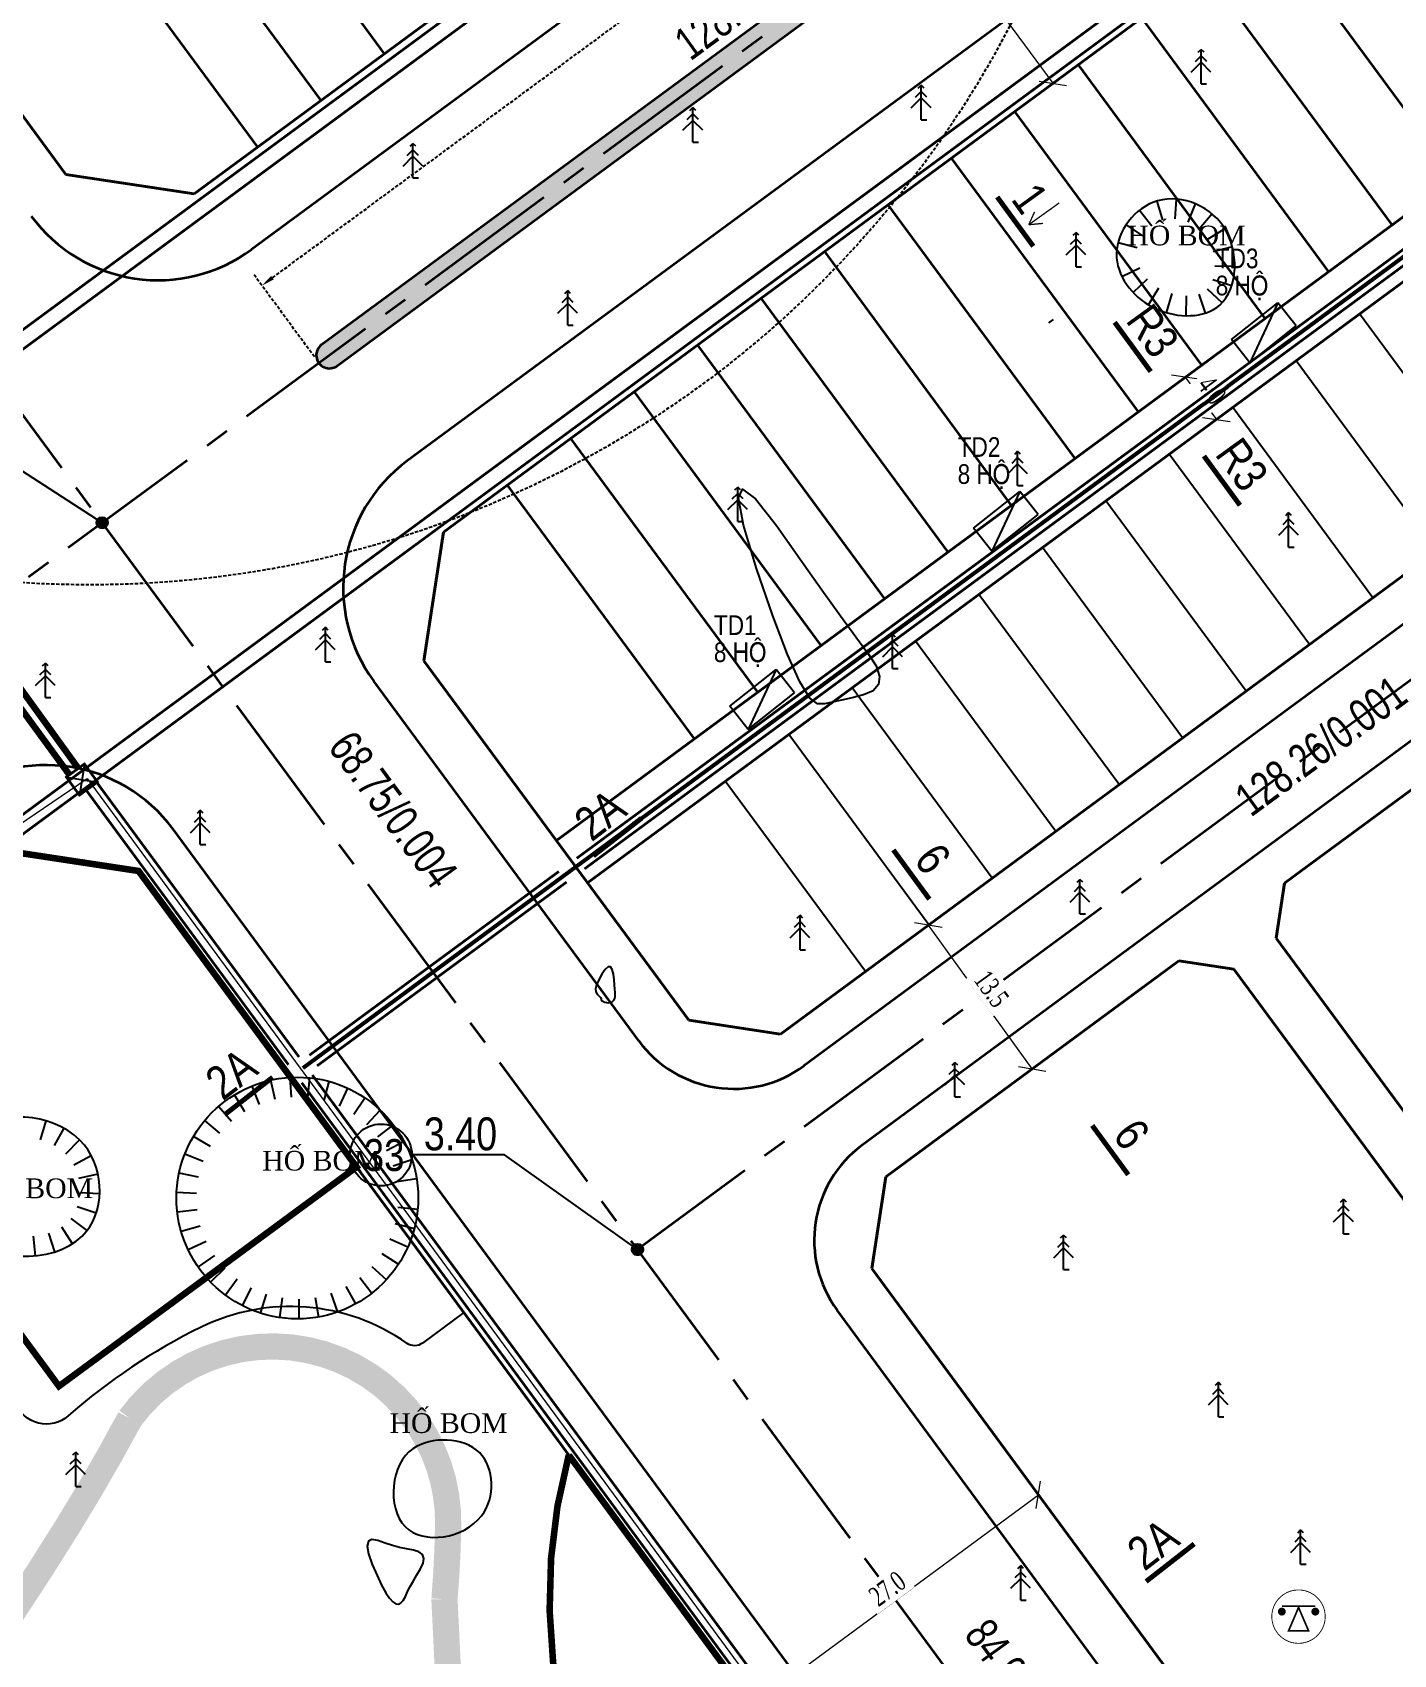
# Model space of a CAD drawing. Extents: x 22709 to 568895, y -41029 to 1932533.
# Drawn here: x 560890.1 to 560993.8, y 1930783.7 to 1930907.3 of the extents above; entities that cross this region are included whole.
import ezdxf

# ---------------------------------------------------------------- set-up
doc = ezdxf.new("R2010")
doc.units = ezdxf.units.MI
doc.header["$MEASUREMENT"] = 0
doc.set_wipeout_variables(frame=1)
doc.header["$PDMODE"] = 1
for name, pattern in [('BORDER2', [0.875, 0.25, -0.125, 0.25, -0.125, 0, -0.125]), ('CENTER2', [1.125, 0.75, -0.125, 0.125, -0.125]), ('CONTINOUS', [0]), ('DASHED2', [0.375, 0.25, -0.125])]:
    doc.linetypes.add(name, pattern=pattern)
doc.layers.get('0').update_dxf_attribs({"color": 8, "linetype": 'CONTINUOUS'})
doc.layers.get('DEFPOINTS').update_dxf_attribs({"color": 8, "linetype": 'CONTINUOUS'})
for name, color, linetype, lineweight in [('-cc-dd-h', 8, 'CONTINUOUS', 25), ('1-chieu dai', 8, 'CONTINUOUS', 40), ('1-CONG CONG', 8, 'CONTINUOUS', 40), ('1-nghikt HG', 8, 'CONTINUOUS', 60), ('1-nghiktHC', 8, 'CONTINUOUS', 60), ('10-TIM', 8, 'CENTER2', 35), ('13-PLO', 8, 'CONTINUOUS', 35), ('4-LE TRONG', 8, 'CONTINUOUS', 40), ('7-LE NGOAI', 8, 'CONTINUOUS', 35), ('84- CX DAI PHAN CACH', 8, 'CONTINUOUS', 50), ('caodo tu nhien', 8, 'CONTINUOUS', 13), ('D-S-DÂY ĐIỆN 1.5', 200, 'DASHED2', 40), ('EC04', 8, 'CONTINUOUS', 53), ('EC22', 8, 'CONTINUOUS', 13)]:
    doc.layers.add(name, color=color, linetype=linetype, lineweight=lineweight)
for name, color, linetype in [('1-chieurong', 8, 'CONTINUOUS'), ('1-cotTK', 8, 'CONTINUOUS'), ('1-RANH GIOI QH DX', 8, 'BORDER2'), ('1-toado', 8, 'CONTINUOUS'), ('7-KI HIEU', 8, 'CONTINUOUS'), ('CHUDIEN', 8, 'CONTINUOUS'), ('DIA VAT.MOI', 8, 'CONTINUOUS'), ('DM CON', 8, 'CONTINUOUS'), ('ho bom', 8, 'CONTINUOUS'), ('lang mo', 8, 'CONTINUOUS'), ('MATCAT', 8, 'CONTINUOUS'), ('nha.moi', 8, 'CONTINUOUS'), ('PHI LAO', 8, 'CONTINUOUS'), ('Thietbidien', 8, 'CONTINUOUS')]:
    doc.layers.add(name, color=color, linetype=linetype)
doc.styles.add('Atext', font='VHELVEB_0.TTF')
doc.styles.add('Do doc', font='VHARIALN.TTF', dxfattribs={"width": 0.9, "oblique": 0.6})
doc.styles.add('K1', font='VHARIALN.TTF', dxfattribs={"height": 250})
doc.styles.add('L1', font='vntimeh.shx', dxfattribs={"width": 0.7})
doc.styles.get("Standard").update_dxf_attribs({"font": 'vntimeh.shx'})
doc.styles.add('Style-STANDARD', font='vntimeh.shx', dxfattribs={"width": 0.7})
doc.styles.add('VNARIAL', font='VHARIALN.TTF')
doc.linetypes.add('EN04M', pattern='A,4.505488999999998,-0.8899729999999998,2.289536999999999,[1,CHEO22.shx,S=0.8981279999999999,R=0,X=0,Y=0.012726],2.215951,-0.9474869999999999,["0.4KV",Standard,S=2,R=359.997854,X=0,Y=-0.8124119999999999],-8.615751,2.099565999999998,[1,CHEO22.shx,S=0.8981279999999999,R=0,X=0,Y=-0.055311],2.405923,-0.8899729999999998', length=24.85965)
doc.linetypes.add('EN22M', pattern='A,11.62018,-3.44714,5.8817,[1,CHEO22.shx,S=1.314667,R=179.926953,X=0,Y=-0.037745],6.161787,-1.831234,["22KV",Atext,S=2,R=359.924807,X=0,Y=-0.8493109999999999],-7.878594999999999,5.8817,[1,CHEO22.shx,S=1.314667,R=179.926953,X=0,Y=0.001213],6.161787,-3.44714', length=52.31126299999999)
doc.dimstyles.new('chieu rong', dxfattribs={"dimtxt": 1.5, "dimasz": 1.5, "dimexe": 1, "dimexo": 1, "dimgap": 0.3, "dimtad": 1, "dimdec": 1, "dimzin": 0, "dimdsep": 46, "dimtxsty": 'L1', "dimblk": 'OBLIQUE', "dimcen": 1, "dimclrd": 37, "dimclre": 37, "dimclrt": 7, "dimadec": 0, "dimazin": 0, "dimtfac": 1, "dimtdec": 1, "dimtofl": 0, "dimtmove": 2, "dimatfit": 3, "dimldrblk": 'ARCHTICK', "dimfxl": 1, "dimtfill": 1, "dimtolj": 1, "dimtzin": 0, "dimlwd": 5, "dimlwe": 5, "dimarcsym": 0})
doc.dimstyles.new('QH 1-500 ABOVE', dxfattribs={"dimscale": 0, "dimtxt": 1.5, "dimasz": 1, "dimexe": 1, "dimexo": 0.5, "dimgap": 0.4, "dimtad": 1, "dimzin": 1, "dimtxsty": 'Style-STANDARD', "dimcen": 1, "dimdle": 0.5, "dimclrd": 148, "dimclre": 148, "dimclrt": 256, "dimaunit": 1, "dimadec": 1, "dimazin": 0, "dimtfac": 1, "dimtix": 1, "dimtofl": 0, "dimtmove": 0, "dimatfit": 3, "dimfxl": 1, "dimtfill": 1, "dimtolj": 1, "dimtzin": 0, "dimarcsym": 0})

# ---------------------------------------------------------------- blocks, each defined once
blk = doc.blocks.new('t')
at = {"layer": 'ho bom', "color": 250}
blk.add_line((0, 1.511998207308351), (0, 0), dxfattribs=at)
blk = doc.blocks.new('d')
at = {"layer": 'ho bom'}
blk.add_blockref('t', (0, -1.511998207308351), dxfattribs=at)
blk = doc.blocks.new('PL')
at = {"layer": 'PHI LAO', "color": 250, "linetype": 'Continuous'}
blk.add_line((569625.7270476056, 1929989.67176833), (569626.1474151057, 1929989.67176833), dxfattribs=at)
for points in [[(569624.9770476057, 1929990.57530983), (569625.7270476056, 1929991.32530533)], [(569625.3008496056, 1929991.38677683), (569625.7270476056, 1929991.81297483)], [(569625.5081871056, 1929992.07791383), (569625.7270476056, 1929992.29676833)], [(569625.9458991057, 1929992.07791383), (569625.7270476056, 1929992.29676833)], [(569625.7270476056, 1929989.67176833), (569625.7270476056, 1929992.29676833)], [(569626.1532366057, 1929991.38677683), (569625.7270476056, 1929991.81297483)], [(569626.4770476057, 1929990.57530983), (569625.7270476056, 1929991.32530533)]]:
    blk.add_lwpolyline(points, dxfattribs=at)
blk = doc.blocks.new('A$C43E94792')
at = {"color": 7, "linetype": 'CONTINOUS'}
blk.add_wipeout([(3.0733107302065337, 6.157984366447637), (2.0344581943868536, 5.975647031644063), (1.2982559253534962, 5.5883708187811765), (0.8306286512775909, 5.175343827706828), (0.3101660810280249, 4.400074154427944), (0.07356654990347256, 3.661901412478075), (0.037124287429671554, 2.811654766792918), (0.27283706140899966, 1.8977745539654434), (0.8745512812904135, 0.9928653074036657), (1.8685899747897456, 0.3048274860676319), (2.7926834337239814, 0.06980209033281515), (3.5152658760711852, 0.08905121693697904), (4.410603040357841, 0.3656091275794302), (5.089590091880514, 0.8182061116659591), (5.712152281890864, 1.576927752890894), (6.048361579560009, 2.4329028710164193), (6.111832615317034, 3.3781529591848027), (5.681200291728297, 4.690088134043247), (5.193128411541167, 5.301116943818973), (4.227829700187998, 5.931074784313634), (3.3099852672092887, 6.148789430622776)], dxfattribs=at)
at = {"color": 7}
for points, const_width in [([(4.890132321068676, 0.6279764306946305, 175.8323419892755), (4.833695265059532, 0.5875971154204933, 0.0056872358559668)], 0.1), ([(0.9574523143785427, 3.661901962714409, 1), (1.407890597697587, 3.661901962714409, 1)], 0.4504382833190448), ([(4.780522167805656, 3.661901962714409, 1), (5.230960451124701, 3.661901962714409, 1)], 0.4504382833190448)]:
    blk.add_lwpolyline(points, format="xyb", close=True, dxfattribs=dict(at, const_width=const_width))
at = {"color": 7, "const_width": 0.2}
blk.add_lwpolyline([(5.00574130946461, 4.274511147239877), (3.094206382751508, 4.274511147239877), (1.182671456037496, 4.274511147239877)], dxfattribs=at)
blk.add_lwpolyline([(1.948952138274535, 1.462355349937567), (4.239460627228709, 1.462355349937567), (3.094206382751508, 4.138814211983657)], close=True, dxfattribs=at)
blk = doc.blocks.new('cvnfgj')
at = {"layer": '1-cotTK', "lineweight": -3}
h = blk.add_hatch(dxfattribs=at)
h.set_pattern_fill('ANSI31', scale=0.1, style=0)
h.set_pattern_definition([(45, (561075.492941, 1927460.097698), (-0.0088388347648318, 0.0088388347648318), [])])
edge = h.paths.add_edge_path()
edge.add_arc((568402.5610226087, 1930175.794068152), 0.4300330221135457, 0, 360)
at = {"layer": '1-cotTK', "color": 7, "lineweight": -3}
blk.add_circle((568402.5610226087, 1930175.794068152, -28.47411586189213), 0.4300330221135457, dxfattribs=at)
blk = doc.blocks.new('xcvbgh')
at = {"layer": 'MATCAT', "const_width": 0.1}
for points in [[(568395.5911316375, 1930938.189803628), (568397.9094221283, 1930939.84895375)], [(568396.0350782, 1930939.175296821), (568395.5911316375, 1930938.189803628)], [(568396.6671508637, 1930938.292116918), (568395.5911316375, 1930938.189803628)]]:
    blk.add_lwpolyline(points, dxfattribs=at)
blk = doc.blocks.new('_Oblique')
at = {"color": 0, "linetype": 'ByBlock', "lineweight": -2}
blk.add_line((-0.5, -0.5), (0.5, 0.5), dxfattribs=at)
blk = doc.blocks.new('*D66')
at = {"layer": '1-chieurong', "color": 37, "lineweight": 5, "transparency": 16777216}
for p, q in [((568322.0492166311, 1930815.829497033), (568314.137154344, 1930826.768557036)), ((568322.8594867768, 1930816.415553591), (568322.8594867771, 1930816.415553591))]:
    blk.add_line(p, q, dxfattribs=at)
at = {"layer": 'DEFPOINTS', "color": 0, "lineweight": -3, "transparency": 16777216}
for p in [(568314.137154344, 1930826.768557036), (568314.137154344, 1930826.768557036), (568322.0492166309, 1930815.829497032)]:
    blk.add_point(p, dxfattribs=at)
at = {"layer": '1-chieurong', "color": 37, "lineweight": 5, "transparency": 16777216, "xscale": 1.5, "yscale": 1.5, "zscale": 1.5}
for p, rotation in [((568314.137154344, 1930826.768557036), 125.8776661835064), ((568322.0492166311, 1930815.829497033), 305.8776661835064)]:
    blk.add_blockref('_Oblique', p, dxfattribs=dict(at, rotation=rotation))
at = {"layer": '1-chieurong', "color": 7, "lineweight": -3, "transparency": 16777216, "insert": (568318.9439691409, 1930821.914386421), "char_height": 1.5, "attachment_point": 5, "rotation": 305.8776661835064, "style": 'L1', "bg_fill": 3, "box_fill_scale": 1.25, "bg_fill_color": 9, "bg_fill_true_color": 13158600, "bg_fill_transparency": 0}
blk.add_mtext('\\A1;13.5', dxfattribs=at)
blk = doc.blocks.new('_ARCHTICK')
at = {"color": 0, "linetype": 'ByBlock', "const_width": 0.15}
blk.add_lwpolyline([(-0.5, -0.5), (0.5, 0.5)], dxfattribs=at)
blk = doc.blocks.new('*D69')
at = {"layer": '1-chieurong', "color": 37, "lineweight": 5, "transparency": 16777216}
for p, q in [((568300.7763264423, 1930767.379076806), (568322.5152901883, 1930783.39211697)), ((568323.1083657471, 1930782.586970168), (568323.1083657498, 1930782.586970164)), ((568301.3694020011, 1930766.573930005), (568301.3694020038, 1930766.573930001))]:
    blk.add_line(p, q, dxfattribs=at)
at = {"layer": 'DEFPOINTS', "color": 0, "lineweight": -3, "transparency": 16777216}
for p in [(568322.5152901853, 1930783.392116973), (568322.5152901883, 1930783.39211697), (568300.7763264395, 1930767.37907681)]:
    blk.add_point(p, dxfattribs=at)
at = {"layer": '1-chieurong', "color": 37, "lineweight": 5, "transparency": 16777216, "xscale": 1.5, "yscale": 1.5, "zscale": 1.5}
for p, rotation in [((568322.5152901883, 1930783.39211697), 36.37556450002571), ((568300.7763264423, 1930767.379076806), 216.3755645000257)]:
    blk.add_blockref('_Oblique', p, dxfattribs=dict(at, rotation=rotation))
at = {"layer": '1-chieurong', "color": 7, "lineweight": -3, "transparency": 16777216, "insert": (568311.0230789758, 1930776.231001034), "char_height": 1.5, "attachment_point": 5, "rotation": 36.37556450002571, "style": 'L1', "bg_fill": 3, "box_fill_scale": 1.25, "bg_fill_color": 9, "bg_fill_true_color": 13158600, "bg_fill_transparency": 0}
blk.add_mtext('\\A1;27.0', dxfattribs=at)
blk = doc.blocks.new('*D73')
at = {"layer": '1-chieurong', "color": 37, "lineweight": 5, "transparency": 16777216}
for p, q in [((568333.69778981, 1930868.50123813), (568336.0700920561, 1930865.280650908)), ((568332.8926430083, 1930867.90816257), (568332.8926430045, 1930867.908162568)), ((568335.2649452544, 1930864.687575349), (568335.2649452506, 1930864.687575347))]:
    blk.add_line(p, q, dxfattribs=at)
at = {"layer": '1-chieurong', "color": 37, "lineweight": 5, "transparency": 16777216, "xscale": 1.5, "yscale": 1.5, "zscale": 1.5}
for p, rotation in [((568333.69778981, 1930868.50123813), 126.375564498557), ((568336.0700920561, 1930865.280650908), 306.375564498557)]:
    blk.add_blockref('_Oblique', p, dxfattribs=dict(at, rotation=rotation))
at = {"layer": '1-chieurong', "color": 7, "lineweight": -3, "transparency": 16777216, "insert": (568335.7293450786, 1930867.513673858), "char_height": 1.5, "attachment_point": 5, "rotation": 306.375564498557, "style": 'L1', "bg_fill": 3, "box_fill_scale": 1.25, "bg_fill_color": 9, "bg_fill_true_color": 13158600, "bg_fill_transparency": 0}
blk.add_mtext('\\A1;4.0', dxfattribs=at)
at = {"layer": 'DEFPOINTS', "color": 0, "lineweight": -3, "transparency": 16777216}
for p in [(568333.6977898139, 1930868.501238132), (568336.0700920598, 1930865.280650911), (568336.0700920561, 1930865.280650908)]:
    blk.add_point(p, dxfattribs=at)
blk = doc.blocks.new('*D96')
at = {"layer": '1-chieurong', "color": 37, "lineweight": 5, "transparency": 16777216}
for p, q in [((568304.6373118805, 1930916.647663692), (568323.6157298507, 1930890.882965918)), ((568305.4424586828, 1930917.24073925), (568305.4424586857, 1930917.240739253)), ((568324.4208766532, 1930891.476041478), (568324.4208766558, 1930891.47604148))]:
    blk.add_line(p, q, dxfattribs=at)
at = {"layer": 'DEFPOINTS', "color": 0, "lineweight": -3, "transparency": 16777216}
for p in [(568304.6373118773, 1930916.647663689), (568323.6157298477, 1930890.882965916), (568323.6157298507, 1930890.882965918)]:
    blk.add_point(p, dxfattribs=at)
at = {"layer": '1-chieurong', "color": 37, "lineweight": 5, "transparency": 16777216, "xscale": 1.5, "yscale": 1.5, "zscale": 1.5}
for p, rotation in [((568304.6373118805, 1930916.647663692), 126.3755644983367), ((568323.6157298507, 1930890.882965918), 306.3755644983368)]:
    blk.add_blockref('_Oblique', p, dxfattribs=dict(at, rotation=rotation))
at = {"layer": '1-chieurong', "color": 7, "lineweight": -3, "transparency": 16777216, "insert": (568314.9719250113, 1930904.388044145), "char_height": 1.5, "attachment_point": 5, "rotation": 306.37556449833676, "style": 'L1', "bg_fill": 3, "box_fill_scale": 1.25, "bg_fill_color": 9, "bg_fill_true_color": 13158600, "bg_fill_transparency": 0}
blk.add_mtext('\\A1;32.0', dxfattribs=at)
blk = doc.blocks.new('*D134')
at = {"layer": '10-TIM', "color": 148, "linetype": 'ByBlock', "lineweight": -2, "transparency": 16777216}
for p, q in [((568394.2608343678, 1930963.415869181), (568389.6708195057, 1930969.653712274)), ((568264.1874899936, 1930876.077303779), (568389.4580484207, 1930968.255596233)), ((568267.3793888142, 1930870.05223177), (568262.7893739521, 1930876.290074864))]:
    blk.add_line(p, q, dxfattribs=at)
at = {"layer": '10-TIM', "color": 148, "lineweight": -3, "transparency": 16777216}
for points in [[(568389.3592696743, 1930968.389836827), (568389.5568271672, 1930968.121355639), (568390.263491984, 1930968.848268712)], [(568264.0887112472, 1930876.211544373), (568264.2862687401, 1930875.943063185), (568263.3820464303, 1930875.484631301)]]:
    blk.add_solid(points, dxfattribs=at)
at = {"layer": 'DEFPOINTS', "color": 0, "lineweight": -3, "transparency": 16777216}
for p in [(568390.263491984, 1930968.848268712), (568394.5571706069, 1930963.013147399), (568267.6757250533, 1930869.649509989)]:
    blk.add_point(p, dxfattribs=at)
at = {"layer": '10-TIM', "lineweight": -3, "transparency": 16777216, "insert": (568326.0565283602, 1930923.20777347), "char_height": 1.5, "attachment_point": 5, "rotation": 36.3468856113031, "style": 'Style-STANDARD', "bg_fill": 3, "box_fill_scale": 1.25, "bg_fill_color": 9, "bg_fill_true_color": 13158600, "bg_fill_transparency": 0}
blk.add_mtext('\\A1;157,53', dxfattribs=at)
blk = doc.blocks.new('Tu ha the')
at = {"color": 1, "linetype": 'CONTINOUS'}
blk.add_solid([(-1.499999999941792, -0.3684468779829331), (1.499999999883584, 1.131553122366312), (-1.499999999941792, 1.131553122366312), (-1.499999999592546, -0.3684468779829331)], dxfattribs=at)
at = {"layer": 'Thietbidien', "color": 1}
for p, q in [((-1.499999999941792, -0.3684468779829331), (-1.499999999941792, 1.131553122366312)), ((-1.499999999941792, 1.131553122366312), (1.499999999883584, 1.131553122366312)), ((1.499999999883584, 1.131553122366312), (-1.499999999941792, -0.3684468779829331)), ((1.499999999883584, -0.3684468772844411), (1.499999999883584, 1.131553122366312)), ((-1.499999999941792, -0.3684468779829331), (1.499999999883584, -0.3684468772844411))]:
    blk.add_line(p, q, dxfattribs=at)
blk = doc.blocks.new('A$C44335404')
at = {"layer": '7-LE NGOAI', "lineweight": -3, "flags": 128}
blk.add_lwpolyline([(568244.6280367296, 1930790.390162983, 0.2195943429452474), (568230.0949309218, 1930804.71989105, -0.1731621844593874), (568229.8353807498, 1930804.933648994, 0.0869960713614293), (568220.9292222185, 1930815.243520078), (568227.1695227877, 1930819.840159772), (568247.9271674436, 1930791.660021583), (568270.5927718917, 1930808.355630379), (568278.7636715744, 1930797.262990245), (568275.608355209, 1930794.938766871, -0.3221027646425685), (568274.4411313544, 1930794.925162348, 0.2731069448878674), (568258.7573338149, 1930796.156551353, 0.0667906988117033), (568248.6191882073, 1930789.394290357, -0.5245266060501843)], format="xyb", close=True, dxfattribs=at)
at = {"layer": '7-LE NGOAI', "ltscale": 0.5}
blk.add_lwpolyline([(568228.3201149628, 1930777.217358974), (568207.5624703071, 1930805.397497163), (568190.5328934968, 1930792.853417298), (568189.0483947899, 1930783.06586073), (568205.6545105141, 1930760.521750178)], close=True, dxfattribs=at)
blk = doc.blocks.new('A$C351F589B')
at = {"layer": '1-CONG CONG', "const_width": 0.5}
blk.add_lwpolyline([(568325.8736331915, 1930733.307505389), (568286.7518902803, 1930786.418353932, 0.4826626365638051)], format="xyb", close=True, dxfattribs=at)
blk = doc.blocks.new('hg hc')
at = {"layer": '1-nghikt HG', "color": 10, "lineweight": -3}
for p, q in [((568036.6205049914, 1930203.91612862), (568038.3205049913, 1930202.21612862)), ((568038.3205049913, 1930203.91612862), (568036.6205049914, 1930202.21612862))]:
    blk.add_line(p, q, dxfattribs=at)
at = {"layer": '1-nghikt HG', "lineweight": -3}
for p, q in [((568036.9705049914, 1930203.91612862), (568037.9705049914, 1930203.91612862)), ((568036.6011432869, 1930203.56612862), (568036.6011432869, 1930202.56612862)), ((568038.3205049913, 1930203.56612862), (568038.3205049913, 1930202.56612862)), ((568036.9705049914, 1930202.21612862), (568037.9705049914, 1930202.21612862))]:
    blk.add_line(p, q, dxfattribs=at)
at = {"layer": '1-nghikt HG', "color": 10, "lineweight": -3, "const_width": 0.2, "flags": 128}
blk.add_lwpolyline([(568036.6205049914, 1930203.91612862), (568038.3205049913, 1930203.91612862), (568038.3205049913, 1930202.21612862)], dxfattribs=at)
blk.add_lwpolyline([(568036.6205049914, 1930203.91612862), (568038.3205049913, 1930203.91612862), (568038.3205049913, 1930202.21612862), (568036.6205049914, 1930202.21612862)], close=True, dxfattribs=at)
blk = doc.blocks.new('A$C5C0861BC')
at = {"layer": '1-nghiktHC', "color": 8, "linetype": 'DASHED2', "lineweight": -3, "ltscale": 10, "const_width": 0.2, "flags": 128}
for points in [[(9.459750895779962, -12.29878549834029), (316.9826826478079, 214.2242961086122), (298.641054397724, 239.1245016530411), (-8.693521114140365, 12.74016428764662)], [(-7.989139026803513, 11.76860457591465), (298.3865689054787, 237.4466348125388)], [(8.755368808326693, -11.32722578684115), (315.3048158073056, 214.4787816009739)], [(197.3954026860142, 93.22239612394696), (178.3939380798679, 79.22581287126741)], [(197.9817405030321, 92.41228625902659), (178.9802758968858, 78.41570300634703)]]:
    blk.add_lwpolyline(points, dxfattribs=at)
at = {"layer": '1-nghiktHC', "color": 8, "lineweight": -3, "const_width": 0.2, "flags": 128}
for points in [[(198.7551043080589, 94.22395981105728), (278.4878033514092, 152.9555040996311)], [(199.3481798696289, 93.41881300581372), (279.0808789128628, 152.1503572943875)], [(162.1047850026939, 100.1403855283533), (166.5528516968902, 94.10178451196045), (177.6119292778153, 79.08821531178182)], [(161.2996381973339, 99.54730996655053), (165.7477048914138, 93.50870895039041), (176.8018194127785, 78.50187749464747)], [(177.8100831696488, 77.13308000008328), (288.088533972181, -72.55063154153356)], [(178.6201930345692, 77.7194178172176), (258.5198687456273, -30.75068754025051)]]:
    blk.add_lwpolyline(points, dxfattribs=at)
at = {"layer": '1-nghiktHC', "color": 8, "linetype": 'CENTER2', "lineweight": -3, "ltscale": 5, "const_width": 0.5, "flags": 128}
for points in [[(144.3776021925389, 123.8148435424166), (160.7804414154975, 101.0920286197515)], [(143.5528390429017, 123.2493652078615), (160.1032803077264, 100.608790930648)]]:
    blk.add_lwpolyline(points, dxfattribs=at)
at = {"layer": '1-nghiktHC', "lineweight": -3, "rotation": 35.89610496581973}
blk.add_blockref('hg hc', (671715.8550522102, -1896571.764610524, -9.883875756696797), dxfattribs=at)
blk = doc.blocks.new('tmb')
at = {"layer": '84- CX DAI PHAN CACH', "lineweight": -3}
h = blk.add_hatch(dxfattribs=at)
h.set_pattern_fill('AR-SAND', color=256, scale=0.3, style=0)
h.set_pattern_definition([(37.5, (561075.492941, 1927460.097698), (-0.0188980074328825, 0.5780471307039475), [0, -0.456, 0, -0.51, 0, -0.4875]), (7.499999999999999, (561075.492941, 1927460.097698), (0.5309330115803182, 0.8466438195689221), [0, -0.2459999999999999, 0, -0.4110000000000001, 0, -0.1575]), (327.5, (561075.1239410001, 1927460.097698), (0.9342425585254485, 0.0016977160610895), [0, -0.15, 0, -0.5400000000000001, 0, -0.705]), (317.5, (561075.1239410001, 1927460.097698), (0.901837981371688, 0.2633026694802748), [0, -0.075, 0, -0.354, 0, -0.4050000000000001])])
h.paths.add_polyline_path([(568394.3925833496, 1930961.649889149, 0.9709317525363744), (568393.1599787282, 1930963.223803721), (568267.9329635043, 1930870.980932823, 1.000005596944174), (568269.1191233178, 1930869.370645613)])
at = {"layer": '-cc-dd-h', "linetype": 'ByBlock'}
blk.add_line((568376.1980645399, 1930770.75056632), (568337.4052794391, 1930823.414828717), dxfattribs=at)
at = {"layer": '1-CONG CONG', "const_width": 0.5}
blk.add_lwpolyline([(568270.5927718915, 1930808.355630379), (568253.9866561671, 1930830.89974093), (568244.199099598, 1930832.384239637), (568227.1695227877, 1930819.840159772), (568247.9271674436, 1930791.660021583)], close=True, dxfattribs=at)
at = {"layer": '1-cotTK', "lineweight": -3, "ltscale": 15, "elevation": 2.5, "flags": 128}
blk.add_lwpolyline([(568251.2148439933, 1930857.423971023), (568244.678877978, 1930861.641364593), (568237.6372182427, 1930861.641364593)], dxfattribs=at)
at = {"layer": '1-cotTK', "lineweight": -3, "ltscale": 15, "flags": 128}
blk.add_lwpolyline([(568291.9893449829, 1930802.070794664), (568281.8475600578, 1930809.271312325), (568274.8059003227, 1930809.271312325)], dxfattribs=at)
at = {"layer": '1-RANH GIOI QH DX', "linetype": 'DASHED2', "ltscale": 30, "transparency": 16777216, "const_width": 2}
blk.add_lwpolyline([(568356.7823449434, 1930634.216791993, 0.2514796029189428), (568366.2837365866, 1930648.125031802, 0.542025355891628), (568347.057836663, 1930665.011639652, -0.5402477685633257), (568339.3836689173, 1930677.650888955, 0.4005472933562943), (568312.333341612, 1930727.601491201, -0.3273794650982604), (568277.2869843264, 1930775.42121211, 0.0170804597423848), (568277.5676660298, 1930781.071875987, 0.1078307123907206), (568276.4350892622, 1930786.677550844, 0.5776071801105171), (568253.3354623893, 1930789.206007131, -0.0158729462333803), (568248.6218677589, 1930781.03824538, -0.011853879749597), (568242.2030245092, 1930771.216576224, 0.1406872472527263)], format="xyb", dxfattribs=at)
at = {"layer": '1-toado'}
blk.add_circle((568272.449032491, 1930809.271312325), 2.356867831829601, dxfattribs=at)
at = {"layer": '10-TIM', "ltscale": 15}
for p, q in [((568408.2651203712, 1930644.217267793), (568092.5944430694, 1931072.765085044)), ((568395.260448094, 1930878.140856746), (568291.9893449829, 1930802.070794664))]:
    blk.add_line(p, q, dxfattribs=at)
at = {"layer": '10-TIM', "ltscale": 15, "flags": 128}
blk.add_lwpolyline([(568031.2470372015, 1930695.390745407), (568423.17, 1930984.09)], dxfattribs=at)
at = {"layer": '13-PLO'}
for p, q in [((568272.7243431458, 1930893.140395545), (568258.4905296686, 1930912.463918875)), ((568267.8934623132, 1930889.581942176), (568253.659648836, 1930908.905465506)), ((568263.0625814806, 1930886.023488806), (568248.8287680035, 1930905.347012136)), ((568340.0347109827, 1930902.977195933), (568354.2685244607, 1930883.653672603)), ((568335.2038301502, 1930899.418742563), (568349.4376436282, 1930880.095219233)), ((568330.3729493177, 1930895.860289194), (568344.6067627958, 1930876.536765864)), ((568325.5420684852, 1930892.301835824), (568339.7758819632, 1930872.978312494)), ((568320.7111876527, 1930888.743382455), (568334.9450011307, 1930869.419859125)), ((568315.8803068202, 1930885.184929086), (568330.1141202981, 1930865.861405755)), ((568311.0494259876, 1930881.626475716), (568325.2832394657, 1930862.302952386)), ((568306.2185451551, 1930878.068022346), (568320.4523586332, 1930858.744499016)), ((568301.3876643226, 1930874.509568977), (568315.6214778007, 1930855.186045647)), ((568296.5567834901, 1930870.951115608), (568310.7905969681, 1930851.627592277)), ((568291.7259026575, 1930867.392662238), (568305.9597161356, 1930848.069138908)), ((568286.8950218249, 1930863.834208869), (568301.128835303, 1930844.510685538)), ((568282.0641409925, 1930860.275755499), (568296.2979544705, 1930840.952232169))]:
    blk.add_line(p, q, dxfattribs=at)
at = {"layer": '13-PLO', "lineweight": -3, "flags": 128}
for points in [[(568357.6544489171, 1930858.823635371), (568346.9790888093, 1930873.316277868)], [(568352.8235680846, 1930855.265182001), (568342.148207977, 1930869.757824498)], [(568347.9926872522, 1930851.706728632), (568337.3173271443, 1930866.199371129)], [(568343.1618064196, 1930848.148275263), (568332.4864463118, 1930862.64091776)], [(568338.3309255871, 1930844.589821893), (568327.6555654793, 1930859.08246439)], [(568333.5000447546, 1930841.031368524), (568322.8246846468, 1930855.524011021)], [(568328.6691639221, 1930837.472915154), (568317.9938038144, 1930851.965557651)], [(568323.8382830896, 1930833.914461785), (568313.1629229818, 1930848.407104282)], [(568319.007402257, 1930830.356008415), (568308.3320421492, 1930844.848650912)], [(568314.1765214246, 1930826.797555046), (568303.5011613166, 1930841.290197543)], [(568309.345640592, 1930823.239101677), (568298.6702804842, 1930837.731744174)]]:
    blk.add_lwpolyline(points, dxfattribs=at)
at = {"layer": '4-LE TRONG', "ltscale": 0.5}
for p, q in [((568335.6437417609, 1930939.487170338), (568258.2317006495, 1930882.465035435)), ((568354.527377247, 1930913.652655266), (568277.2101186202, 1930856.700337662)), ((568248.4441440806, 1930883.949534141), (568228.2795749861, 1930911.324525525)), ((568285.80790446, 1930833.225285401), (568372.7869247524, 1930897.294509744)), ((568375.1470870082, 1930894.064980139), (568288.1802067063, 1930830.00469818)), ((568258.2317006495, 1930882.465035435), (568248.4441440806, 1930883.949534141)), ((568258.2317006493, 1930882.465035435), (568248.4441440804, 1930883.949534141)), ((568302.8813008429, 1930818.47743349), (568381.8088530797, 1930876.615902218)), ((568388.4235972957, 1930864.721230592), (568342.5302293863, 1930830.915923583)), ((568277.2101186202, 1930856.700337662), (568275.7256199135, 1930846.912781093)), ((568295.8901890081, 1930819.537789709), (568275.7256199135, 1930846.912781093)), ((568253.9866561671, 1930830.89974093), (568244.199099598, 1930832.384239637)), ((568342.5302293852, 1930830.915923582), (568341.2620803918, 1930829.981798064)), ((568341.2620803918, 1930829.981798064), (568340.6258666606, 1930825.787130963)), ((568333.2106123378, 1930824.051042448), (568310.8878209239, 1930807.607951618)), ((568337.4052794391, 1930823.414828717), (568333.2106123378, 1930824.051042448)), ((568337.4052794391, 1930823.414828717), (568333.2106123378, 1930824.051042448)), ((568302.8813008429, 1930818.47743349), (568295.8901890081, 1930819.537789709)), ((568310.8878209239, 1930807.607951618), (568309.8274647049, 1930800.616839782))]:
    blk.add_line(p, q, dxfattribs=at)
at = {"layer": '7-LE NGOAI', "ltscale": 0.5}
for p, q in [((568337.6184842917, 1930933.489719399), (568262.595300823, 1930878.227230163)), ((568349.3586302669, 1930917.297384975), (568274.4568120551, 1930862.124294055)), ((568382.7829329593, 1930873.60738624), (568304.6605275269, 1930816.061993073)), ((568386.647921747, 1930867.139286796), (568309.1085942374, 1930810.023392035))]:
    blk.add_line(p, q, dxfattribs=at)
at = {"layer": '7-LE NGOAI', "ltscale": 15}
for p, q in [((568292.0765262239, 1930817.970634267), (568271.9119571294, 1930845.345625651)), ((568387.9520983072, 1930655.775600772), (568256.6141678267, 1930834.077189982)), ((568342.4342847769, 1930749.606009165), (568307.1999530427, 1930797.439390732))]:
    blk.add_line(p, q, dxfattribs=at)
at = {"layer": '7-LE NGOAI', "ltscale": 0.5, "flags": 128}
for points in [[(568267.9329633513, 1930870.98093271), (568393.1589559776, 1930963.225210689)], [(568269.1191144747, 1930869.370639099), (568394.3925833486, 1930961.649889148)]]:
    blk.add_lwpolyline(points, dxfattribs=at)
at = {"layer": '7-LE NGOAI', "ltscale": 15}
for centre, radius, start, end in [((568255.4783940841, 1930887.888991828), 12, 216.3755644959437, 306.3755644959437), ((568281.5737187939, 1930852.46253239), 12, 126.3755644959437, 216.3755644959437), ((568299.3228474725, 1930823.308314322), 9, 216.3755644959437, 306.3755644959437), ((568314.4462742911, 1930802.777070786), 9, 126.3755644959437, 216.3755644959437)]:
    blk.add_arc(centre, radius, start, end, dxfattribs=at)
at = {"layer": '7-LE NGOAI', "ltscale": 0.5}
for centre, radius, start, end in [((568268.526038913, 1930870.175785905), 1.000000000072118, 126.3755644478977, 306.3755645493602), ((568246.952406162, 1930826.960283243), 12, 36.37556449594374, 126.3755644959437)]:
    blk.add_arc(centre, radius, start, end, dxfattribs=at)
at = {"layer": 'DM CON', "elevation": 3}
for points in [[(568310.1510567272, 1930846.509279772), (568310.4241214913, 1930845.718265286), (568310.347407799, 1930845.091212488), (568309.9251667736, 1930844.623801074), (568309.1894690264, 1930844.30611777), (568308.3284890152, 1930844.082998543), (568307.5303435229, 1930843.899597874), (568306.8267022768, 1930843.74821817), (568306.2194662184, 1930843.637527034), (568305.6883716069, 1930843.627216453), (568305.1099357728, 1930844.066778053), (568304.3608064499, 1930845.305051109), (568303.4216272756, 1930847.397187746), (568302.2996178535, 1930850.325245394), (568301.0574462162, 1930853.926432305), (568300.0639040079, 1930857.241934171), (568299.687590926, 1930859.313230179), (568299.989838859, 1930859.979571321), (568300.9700359654, 1930859.234988232), (568302.5631788805, 1930857.204419116), (568304.379863072, 1930854.643451083), (568306.0303862047, 1930852.308297175), (568307.4476723842, 1930850.328251897), (568308.6189617839, 1930848.722879889), (568309.5347828651, 1930847.480255978)], [(568290.0630510324, 1930823.401630419), (568289.9324239107, 1930823.592258171), (568289.7544766683, 1930823.59092351), (568289.5304551362, 1930823.397703031), (568289.2701142184, 1930823.031309278), (568289.0307427597, 1930822.603930536), (568288.8696020633, 1930822.227819338), (568288.7962637306, 1930821.922115818), (568288.8108918219, 1930821.689420007), (568288.9048981193, 1930821.526168373), (568289.0265952011, 1930821.408402933), (568289.1242731245, 1930821.312075789), (568289.1891937976, 1930821.233025037), (568289.2206367857, 1930821.170319373), (568289.223024325, 1930821.122543372), (568289.223602177, 1930821.082128989), (568289.2496425627, 1930821.041533269), (568289.3057438221, 1930820.999507782), (568289.392224803, 1930820.956106736), (568289.5063962972, 1930820.912902741), (568289.631808533, 1930820.879276706), (568289.751988422, 1930820.864614337), (568289.8640915912, 1930820.870520139), (568289.9675211684, 1930820.89723656), (568290.0615457833, 1930820.944612227), (568290.1423696951, 1930821.011497942), (568290.2062113424, 1930821.09675305), (568290.2524337213, 1930821.20028305), (568290.2809968716, 1930821.322666016), (568290.2922975362, 1930821.467457738), (568290.288755955, 1930821.655420136), (568290.2727839273, 1930821.907233705), (568290.244722022, 1930822.225912322), (568290.2041987664, 1930822.608835935), (568290.1486490734, 1930823.037293931)], [(568271.7661349835, 1930779.986741287), (568271.4907371071, 1930779.853286928), (568271.4060555706, 1930779.485832204), (568271.5117778137, 1930778.885891065), (568271.7920985557, 1930778.080907739), (568272.1524998012, 1930777.234030265), (568272.4984095535, 1930776.508472551), (568272.813637944, 1930775.93214795), (568273.0956252671, 1930775.509310892), (568273.3451974582, 1930775.237583963), (568273.5698759664, 1930775.098438144), (568273.7772632852, 1930775.073204255), (568273.9687625454, 1930775.15850668), (568274.1451855636, 1930775.352768165), (568274.3100025444, 1930775.649897056), (568274.4832186672, 1930776.014923464), (568274.6847748103, 1930776.412858866), (568274.9176832276, 1930776.837478918), (568275.1800808694, 1930777.286430621), (568275.4577730418, 1930777.751815389), (568275.6674602046, 1930778.188600644), (568275.7258755853, 1930778.551811893), (568275.6190578619, 1930778.833964192), (568275.3465077775, 1930779.035120844), (568274.9191896433, 1930779.163147388), (568274.4033918638, 1930779.265170563), (568273.865521145, 1930779.388269872), (568273.3173843372, 1930779.539974421), (568272.7634041955, 1930779.718382778), (568272.2183202432, 1930779.904552831)]]:
    blk.add_lwpolyline(points, close=True, dxfattribs=at)
at = {"layer": 'ho bom'}
blk.add_circle((568266.084, 1930805.99), 9.204923736722087, dxfattribs=at)
for points, knots in [([(568328.475, 1930877.603), (568328.329536442, 1930879.275538821), (568331.0215236141, 1930883.277107489), (568337.9138830126, 1930880.844809745), (568337.6977262541, 1930872.967184047), (568331.0448792807, 1930872.970313044), (568328.6177097498, 1930875.962124444), (568328.475, 1930877.603)], [0, 0, 0, 0, 5.036557533590523, 10.70711293627131, 16.68673676497308, 21.51864185322257, 26.45985101432915, 26.45985101432915, 26.45985101432915, 26.45985101432915]), ([(568240.809, 1930803.623), (568239.5239753952, 1930805.773125074), (568240.1063211214, 1930813.389120118), (568251.4589820661, 1930811.858967578), (568251.4348159706, 1930800.685445754), (568242.3318620215, 1930801.074921307), (568240.809, 1930803.623)], [0, 0, 0, 0, 7.514581465094345, 15.69013408110896, 22.61272950935397, 31.5181393182595, 31.5181393182595, 31.5181393182595, 31.5181393182595]), ([(568274.871, 1930786.903), (568276.2868532703, 1930787.83734286), (568281.025359199, 1930787.808337917), (568281.3067602841, 1930780.466890907), (568272.5407667375, 1930779.04145675), (568273.2108577086, 1930785.807447142), (568274.871, 1930786.903)], [0, 0, 0, 0, 5.089079835124472, 9.908120998920294, 15.78514372606969, 21.7522851222511, 21.7522851222511, 21.7522851222511, 21.7522851222511])]:
    blk.add_open_spline(points, degree=3, knots=knots, dxfattribs=at)
at = {"layer": 'MATCAT', "const_width": 0.3799999999999999}
for points in [[(568319.382510906, 1930882.227842727), (568322.1273039021, 1930878.477193151)], [(568328.3273725738, 1930872.682212947), (568331.0721655699, 1930868.931563372)], [(568335.1244870774, 1930862.499247113), (568337.8692800734, 1930858.748597538)], [(568288.6241325819, 1930832.053839), (568292.2886960827, 1930834.912551154)], [(568311.4730706997, 1930832.499995785), (568314.2178636958, 1930828.74934621)], [(568260.5350921595, 1930812.326675754), (568264.1996556604, 1930815.185387908)], [(568326.6178718149, 1930811.516530934), (568329.362664811, 1930807.765881358)], [(568330.7219831782, 1930776.790406232), (568334.3865466791, 1930779.649118386)]]:
    blk.add_lwpolyline(points, dxfattribs=at)
at = {"layer": 'nha.moi'}
blk.add_line((568323.6479999999, 1930872.903), (568323.2996366696, 1930872.631064936), dxfattribs=at)
for p in [(-1290.815108237788, 901.1688404984307), (-1312.136132627027, 898.440513862064), (-1329.52498334297, 896.7359940770547), (-1350.846007732209, 894.0076674406881), (-1300.343890359858, 887.2352124922908), (-1339.05376546504, 882.8023660709149), (-1304.789514349541, 870.5714328822214), (-1326.110538738779, 867.8431062458548), (-1284.14881162974, 865.8976907308678), (-1357.512304340489, 857.1652205267454), (-1314.318296471611, 856.6378048760816), (-1378.833328729728, 854.436893890379), (-1367.041086462559, 843.2315925206058), (-1300.040098922793, 837.9592609803658), (-1321.361123312032, 835.2309343439993), (-1309.568881044863, 824.025632974226), (-1279.972749056061, 813.599592790706), (-1301.293773445301, 810.8712661543394), (-1289.501531178132, 799.6659647845663), (-1376.52708105836, 794.3498340207152), (-1283.237437318079, 788.4259890294633), (-1304.558461707318, 785.6976623930968)]:
    blk.add_blockref('PL', p)
at = {"layer": '1-cotTK', "lineweight": -3}
for p in [(-151.3461786152329, 681.62990287086, 30.97411586189213), (-110.5716776256449, 626.2767265122383, 28.47411586189213)]:
    blk.add_blockref('cvnfgj', p, dxfattribs=at)
at = {"layer": 'caodo tu nhien', "lineweight": -3}
blk.add_blockref('A$C44335404', (0, 0), dxfattribs=at)
at = {"layer": 'CHUDIEN', "linetype": 'Continuous', "xscale": 1.499999998949281, "yscale": 1.499999998949281, "zscale": 1.499999998949281, "rotation": 38.4238849285227}
for p in [(568320.3967577681, 1930857.077991338), (568301.8316050567, 1930843.512557701)]:
    blk.add_blockref('Tu ha the', p, dxfattribs=at)
at = {"layer": 'ho bom'}
for p, rotation in [((568265.5433716945, 1930815.179033792), 183.3670628109173), ((568262.6297466123, 1930814.522218617), 202.0404753731007), ((568264.059741746, 1930814.969587937), 192.703769092009), ((568267.0413261489, 1930815.145006698), 174.0303565298256), ((568268.5139152575, 1930814.868408238), 164.6936502487338), ((568269.9221212493, 1930814.356567174), 155.3569439676421), ((568260.0797925637, 1930812.967113591), 220.7138879352843), ((568261.2912754929, 1930813.848779345), 211.3771816541925), ((568271.2286322511, 1930813.623045264), 146.0202376865504), ((568259.027397317, 1930811.900581999), 230.050594216376), ((568272.3988309035, 1930812.687277929), 136.6835314054586), ((568273.4017115833, 1930811.574059293), 127.3468251243669), ((568258.1619740529, 1930810.677443428), 239.3873004974677), ((568274.2107019302, 1930810.312885233), 118.0101188432752), ((568257.5064530555, 1930809.330106198), 248.7240067785594), ((568257.078203031, 1930807.894269401), 258.0607130596512), ((568274.8043669089, 1930808.93717186), 108.6734125621834), ((568275.1669767519, 1930807.483370123), 99.33670628109171), ((568256.8885709067, 1930806.407977018), 267.3974193407429), ((568275.2509647503, 1930805.154908229), 84.79483868148613), ((568256.9425811816, 1930804.910609901), 276.7341256218346), ((568274.9940386877, 1930803.678759731), 75.45813240039435), ((568257.2388027977, 1930803.441842342), 286.0708319029264), ((568274.5010319399, 1930802.263849933), 66.12142611930264), ((568257.769387057, 1930802.040590853), 295.4075381840181), ((568258.5202755813, 1930800.743983042), 304.7442444651098), ((568273.78500723, 1930800.947668332), 56.78471983821086), ((568259.4715728028, 1930799.586373874), 314.0809507462015), ((568272.8649363727, 1930799.765088521), 47.44801355711908), ((568260.5980731182, 1930798.598435399), 323.4176570272933), ((568261.869928737, 1930797.80634407), 332.7543633083851), ((568270.5149296178, 1930797.921698833), 28.77460099493559), ((568271.7651975967, 1930798.747444176), 38.11130727602737), ((568263.2534405303, 1930797.231087163), 342.0910695894768), ((568264.7119509226, 1930796.887906706), 351.4277758705686), ((568266.2068151736, 1930796.78589562), 0.7644821516603261), ((568267.6984253096, 1930796.927756794), 10.1011884327521), ((568269.1472595783, 1930797.30973147), 19.43789471384381)]:
    blk.add_blockref('t', p, dxfattribs=dict(at, rotation=rotation))
at = {"layer": 'lang mo'}
for p, rotation in [((568331.5339683525, 1930881.909933541), 16.83107037074478), ((568333.0174033043, 1930882.064631294), 355.6654990511253), ((568330.216703044, 1930881.210967504), 38.23703019915896), ((568334.4689992385, 1930881.712584837), 337.3952789025034), ((568335.7452853931, 1930880.935628561), 319.8736149109254), ((568329.203200393, 1930880.113325303), 56.11512316614558), ((568336.7183497011, 1930879.802836197), 301.2140772016399), ((568328.5816873274, 1930878.755826979), 75.38447091971642), ((568337.291692644, 1930878.42247665), 284.4591635271406), ((568337.471836861, 1930876.937653019), 269.3558935715277), ((568328.8833378697, 1930876.16851895), 116.135868374027), ((568329.7427520545, 1930874.946180745), 133.5785839367369), ((568337.2396361423, 1930875.461498401), 251.9842202242316), ((568330.9111521253, 1930874.012728284), 149.0059030239249), ((568332.2827645616, 1930873.415992483), 163.8298822402652), ((568333.7607421103, 1930873.18575066), 178.768445390768), ((568335.2397644945, 1930873.389215143), 198.1102940698945), ((568336.5024891341, 1930874.168919126), 226.8213920861608), ((568246.9161218961, 1930811.876655699), 343.8902992537698), ((568248.2988089893, 1930811.303528937), 330.8256722808478), ((568249.4990012685, 1930810.411338761), 315.4027074544284), ((568250.388938534, 1930809.211268789), 297.8633967127464), ((568250.8982730485, 1930807.805298341), 282.256783838898), ((568250.7595277595, 1930804.843524774), 251.6309035845611), ((568251.0257302033, 1930806.314857033), 267.5022846315234), ((568250.07057927, 1930803.518671124), 232.8377220944308), ((568246.1443199284, 1930801.588669948), 185.5556105003873), ((568247.6120810044, 1930801.884486121), 197.5520314174738), ((568248.9702563835, 1930802.510859417), 212.7165197632173)]:
    blk.add_blockref('d', p, dxfattribs=dict(at, rotation=rotation))
at = {"layer": 'MATCAT', "lineweight": -3}
blk.add_blockref('xcvbgh', (-73.80673963646404, -58.07608417235314), dxfattribs=at)
at = {"layer": '1-chieu dai', "lineweight": -3, "char_height": 2.5, "attachment_point": 5, "style": 'Do doc'}
for s, insert, rotation in [('\\A1;128.28/0.000', (568301.3427935994, 1930897.988586638), 36.375564498984545), ('\\A1;128.26/0.001', (568344.0274699412, 1930840.402363486), 36.37556449869955), ('\\A1;68.75/0.004', (568273.3714911027, 1930835.578056772), 306.37556449873875), ('\\A1;84.91/0.002', (568321.8212770118, 1930767.972360261), 306.3755644984934)]:
    blk.add_mtext(s, dxfattribs=dict(at, insert=insert, rotation=rotation))
at = {"layer": '1-cotTK', "style": 'K1'}
blk.add_text('3.40', height=2.500761599999999, dxfattribs=at).set_placement((568275.7194363016, 1930809.627654015, 28.47411586189213))
at = {"layer": '1-toado', "style": 'K1'}
blk.add_text('33', height=2.430740275199999, dxfattribs=at).set_placement((568271.1422349054, 1930808.051225145, 27.67684061775915))
at = {"layer": 'DIA VAT.MOI'}
for p in [(568329.2952688711, 1930878.544587459), (568263.4097512924, 1930808.083489777), (568241.5251738513, 1930805.981707973), (568273.101002207, 1930788.098913821)]:
    blk.add_text('hè bom', height=1.5, dxfattribs=at).set_placement(p)
at = {"layer": 'MATCAT', "style": 'K1'}
for s, rotation, p in [('1', 305.8505286051536, (568320.3724709668, 1930882.041110165)), ('r3', 305.8505286051536, (568329.1028559168, 1930872.811203272)), ('r3', 305.8505286051536, (568335.8999704203, 1930862.628237438)), ('2a', 37.61084848545227, (568288.4910706572, 1930833.068797969)), ('6', 305.8505286051536, (568312.9704102849, 1930831.748228462)), ('2a', 37.61084848545227, (568260.4020302348, 1930813.341634723)), ('6', 305.8505286051536, (568328.1152114001, 1930810.76476361)), ('2a', 37.61084848545227, (568330.5947596979, 1930777.516801415))]:
    blk.add_text(s, height=2.559999999999998, rotation=rotation, dxfattribs=at).set_placement(p)
at = {"layer": 'MATCAT', "style": 'VNARIAL'}
for s, p in [('td2', (568316.376981884, 1930862.434635341, -0.3959006734641695)), ('8 hé', (568316.3684005926, 1930860.375215777, -0.3959006734641695)), ('td1', (568297.8118291727, 1930848.869201703, -0.3959006734641695)), ('8 hé', (568297.8032478812, 1930846.80978214, -0.3959006734641695))]:
    blk.add_text(s, height=1.5, dxfattribs=at).set_placement(p)
at = {"layer": '7-KI HIEU', "linetype": 'CONTINOUS', "xscale": 0.666666667, "yscale": 0.666666667, "zscale": 0.666666667}
blk.add_blockref('A$C43E94792', (568340.2701565992, 1930772.053382215), dxfattribs=at)
at = {"layer": '1-chieurong', "lineweight": -3}
for p1, p2, distance, picture, middle in [((568304.6373118773, 1930916.647663689), (568323.6157298476, 1930890.882965916), 3.6354368404849628e-09, '*D96', (568314.9719250113, 1930904.388044145)), ((568333.6977898136, 1930868.501238132), (568336.0700920598, 1930865.280650911), -4.794525666115562e-09, '*D73', (568335.7293450786, 1930867.513673858))]:
    dim = blk.add_aligned_dim(p1=p1, p2=p2, distance=distance, dimstyle='chieu rong', dxfattribs=at)
    dim.commit()
    dim.dimension.update_dxf_attribs({"geometry": picture, "text_midpoint": middle})
at = {"layer": '4-LE TRONG', "ltscale": 0.5}
for p, q in [((568383.9951197382, 1930654.403007803), (568253.9866561671, 1930830.89974093)), ((568340.6258666606, 1930825.787130963), (568379.418651762, 1930773.122868566)), ((568376.1980645399, 1930770.75056632), (568337.4052794391, 1930823.414828717)), ((568346.2479475604, 1930751.173164608), (568309.8274647049, 1930800.616839782))]:
    blk.add_line(p, q, dxfattribs=at)
at = {"layer": '10-TIM', "lineweight": -3}
dim = blk.add_aligned_dim(p1=(568267.6757250531, 1930869.649509989), p2=(568394.5571706069, 1930963.013147399), distance=7.244606052295877, dimstyle='QH 1-500 ABOVE', override={"dimscale": 1, "dimfxl": 0.4, "dimarcsym": 1}, dxfattribs=at)
dim.commit()
dim.dimension.update_dxf_attribs({"geometry": '*D134', "text_midpoint": (568326.0565283602, 1930923.20777347)})
at = {"layer": 'nha.moi'}
blk.add_line((568323.6479999999, 1930872.903), (568323.2996366696, 1930872.631064936), dxfattribs=at)
blk.add_line((568323.6479999999, 1930872.903), (568323.2996366696, 1930872.631064936), dxfattribs=at)
at = {"layer": 'CHUDIEN', "linetype": 'Continuous', "xscale": 1.499999998949281, "yscale": 1.499999998949281, "zscale": 1.499999998949281, "rotation": 38.4238849285227}
blk.add_blockref('Tu ha the', (568340.0529382976, 1930871.440631747), dxfattribs=at)
at = {"layer": 'MATCAT', "style": 'VNARIAL'}
for s, p in [('td3', (568336.0331624134, 1930876.79727575, -0.3959006734641695)), ('8 hé', (568336.0245811221, 1930874.737856186, -0.3959006734641695))]:
    blk.add_text(s, height=1.5, dxfattribs=at).set_placement(p)
at = {"layer": '1-chieurong', "lineweight": -3}
for p1, p2, distance, picture, middle in [((568322.0492166309, 1930815.829497033), (568314.1371543438, 1930826.768557036), -1.8865513112981257e-10, '*D66', (568318.9439691409, 1930821.914386421)), ((568300.7763264397, 1930767.37907681), (568322.5152901856, 1930783.392116974), -4.9623230955122876e-09, '*D69', (568311.0230789758, 1930776.231001034))]:
    dim = blk.add_aligned_dim(p1=p1, p2=p2, distance=distance, dimstyle='chieu rong', dxfattribs=at)
    dim.commit()
    dim.dimension.update_dxf_attribs({"geometry": picture, "text_midpoint": middle})
at = {"layer": 'EC04', "linetype": 'EN04M', "ltscale": 0.5, "flags": 128}
blk.add_lwpolyline([(568360.488886153, 1930885.156086205), (568266.4934668504, 1930815.881555062)], dxfattribs=at)
at = {"layer": 'EC22', "linetype": 'EN22M', "ltscale": 0.6, "flags": 128}
blk.add_lwpolyline([(568049.0066027192, 1930690.554269133), (568243.4967265448, 1930833.483492757), (568250.0844271627, 1930837.933663554), (568353.0414649495, 1930697.920550626)], dxfattribs=at)
at = {"lineweight": -3}
blk.add_blockref('A$C5C0861BC', (568088.601858194, 1930737.639594389), dxfattribs=at)
at = {"layer": 'caodo tu nhien', "lineweight": -3}
blk.add_blockref('A$C351F589B', (0, 0), dxfattribs=at)

msp = doc.modelspace()

# ---------------------------------------------------------------- linework, layer by layer
at = {"layer": 'D-S-DÂY ĐIỆN 1.5', "lineweight": -3}
msp.add_circle((560894.4691785866, 1930944.182014674), 79, dxfattribs=at)

# ---------------------------------------------------------------- next in the draw order: block references
msp.add_blockref('tmb', (-7355.760313335806, 12.49572569946758), dxfattribs=at)

doc.saveas('drawing.dxf')
